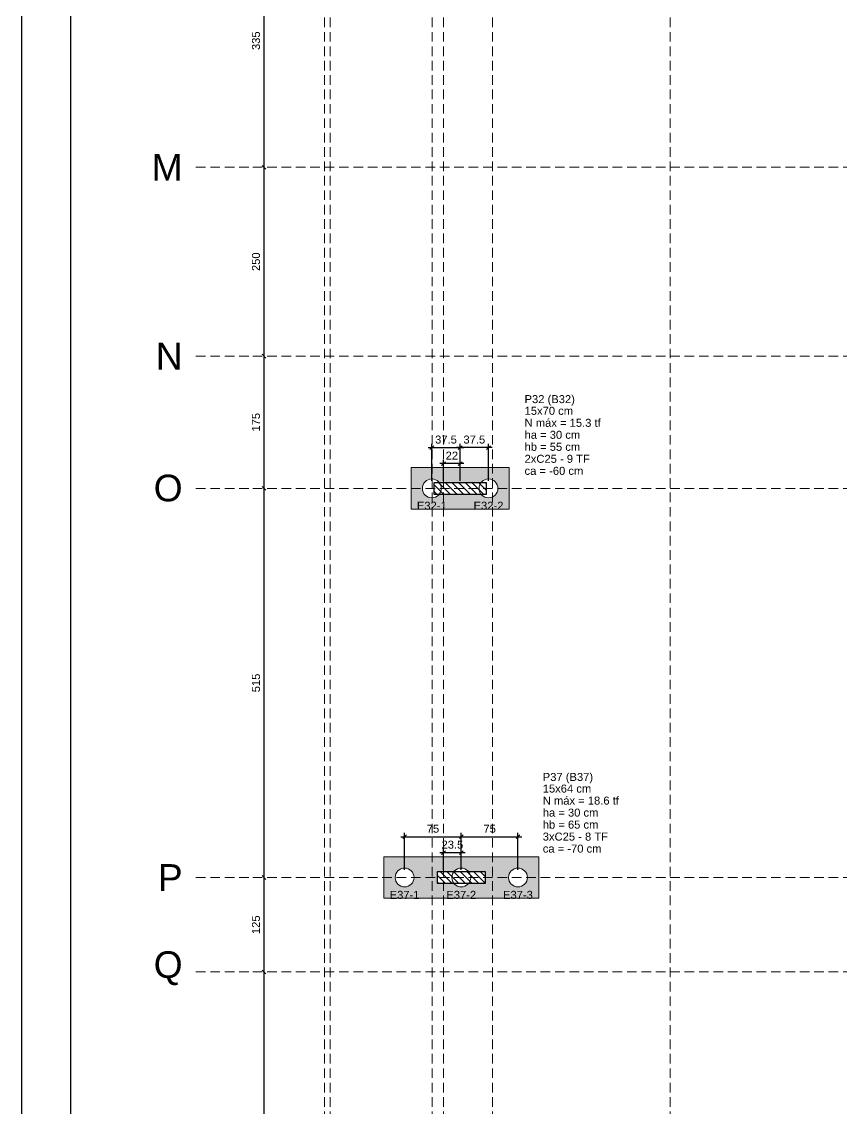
# Model space of a CAD drawing. Header units: millimetres. Extents: x -34 to 951, y -76 to 463.
# Drawn here: x -34.08 to -12.4, y -26.48 to 2.28 of the extents above; entities that cross this region are included whole.
import ezdxf

# ---------------------------------------------------------------- set-up
doc = ezdxf.new("R2010")
doc.units = ezdxf.units.MM
doc.header["$MEASUREMENT"] = 0
doc.linetypes.add('DASHED', pattern=[1.905, 1.27, -0.635])
doc.linetypes.add('NULL', pattern=[0])
for name, color, linetype, lineweight in [('LC-Cotas', 7, 'Continuous', 5), ('LC-Eixos', 7, 'DASHED', 5), ('LC-Estacas dos blocos', 252, 'Continuous', 5), ('LC-Hachuras dos blocos', 43, 'Continuous', 5), ('LC-Hachuras dos pilares', 9, 'Continuous', 5), ('LC-Seção das fundações', 7, 'Continuous', 5), ('LC-Seção dos pilares', 4, 'Continuous', 30), ('LC-Textos', 7, 'Continuous', 20)]:
    doc.layers.add(name, color=color, linetype=linetype, lineweight=lineweight)
doc.styles.add('Arial', font='arial.ttf')
doc.dimstyles.new('UM_50.000000', dxfattribs={"dimtxt": 0.18, "dimasz": 0.1, "dimexe": 0.1, "dimexo": 0.2, "dimgap": 0, "dimtad": 1, "dimtih": 1, "dimtoh": 1, "dimdec": 1, "dimlfac": 50, "dimzin": 0, "dimdsep": 46, "dimtxsty": 'Standard', "dimcen": 0.09, "dimdle": 0.1, "dimadec": 1, "dimazin": 2, "dimtfac": 1, "dimtdec": 4, "dimtofl": 0, "dimtmove": 0, "dimatfit": 3, "dimfxl": 1, "dimtolj": 1, "dimarcsym": 0})
pattern_1 = [(135, (-26.0734, -53.92581), (-0.08838835, -0.08838835), [])]

# ---------------------------------------------------------------- blocks, each defined once
blk = doc.blocks.new('_Oblique')
at = {"color": 0, "linetype": 'ByBlock', "lineweight": -2}
blk.add_line((-0.5, -0.5), (0.5, 0.5), dxfattribs=at)
blk = doc.blocks.new('*D6')
at = {"layer": 'Defpoints', "color": 0, "transparency": 16777216}
for p in [(-22.453, -19.296), (-23.953, -20.376), (-22.453, -20.376)]:
    blk.add_point(p, dxfattribs=at)
at = {"layer": 'LC-Cotas', "color": 0, "lineweight": -2, "transparency": 16777216}
for p, q in [((-23.953, -20.176), (-23.953, -19.196)), ((-22.453, -20.176), (-22.453, -19.196)), ((-24.053, -19.296), (-22.353, -19.296))]:
    blk.add_line(p, q, dxfattribs=at)
at = {"layer": 'LC-Cotas', "color": 0, "lineweight": -2, "transparency": 16777216, "xscale": 0.1, "yscale": 0.1, "zscale": 0.1, "rotation": 180}
blk.add_blockref('_Oblique', (-23.953, -19.296), dxfattribs=at)
at = {"layer": 'LC-Cotas', "color": 0, "lineweight": -2, "transparency": 16777216, "xscale": 0.1, "yscale": 0.1, "zscale": 0.1}
blk.add_blockref('_Oblique', (-22.453, -19.296), dxfattribs=at)
at = {"layer": 'LC-Cotas', "color": 7, "transparency": 16777216, "insert": (-23.203, -19.085), "char_height": 0.2118, "attachment_point": 5, "rotation": 0.0057, "style": 'Arial'}
blk.add_mtext('\\A1;75', dxfattribs=at)
blk = doc.blocks.new('*D7')
at = {"layer": 'Defpoints', "color": 0, "transparency": 16777216}
for p in [(-20.953, -19.296), (-22.453, -20.376), (-20.953, -20.376)]:
    blk.add_point(p, dxfattribs=at)
at = {"layer": 'LC-Cotas', "color": 0, "lineweight": -2, "transparency": 16777216}
for p, q in [((-22.453, -20.176), (-22.453, -19.196)), ((-20.953, -20.176), (-20.953, -19.196)), ((-22.553, -19.296), (-20.853, -19.296))]:
    blk.add_line(p, q, dxfattribs=at)
at = {"layer": 'LC-Cotas', "color": 0, "lineweight": -2, "transparency": 16777216, "xscale": 0.1, "yscale": 0.1, "zscale": 0.1, "rotation": 180}
blk.add_blockref('_Oblique', (-22.453, -19.296), dxfattribs=at)
at = {"layer": 'LC-Cotas', "color": 0, "lineweight": -2, "transparency": 16777216, "xscale": 0.1, "yscale": 0.1, "zscale": 0.1}
blk.add_blockref('_Oblique', (-20.953, -19.296), dxfattribs=at)
at = {"layer": 'LC-Cotas', "color": 7, "transparency": 16777216, "insert": (-21.703, -19.085), "char_height": 0.2118, "attachment_point": 5, "rotation": 0.0057, "style": 'Arial'}
blk.add_mtext('\\A1;75', dxfattribs=at)
blk = doc.blocks.new('*D47')
at = {"layer": 'Defpoints', "color": 0, "transparency": 16777216}
for p in [(-22.923, -9.42), (-22.923, -10.076), (-22.483, -10.076)]:
    blk.add_point(p, dxfattribs=at)
at = {"layer": 'LC-Cotas', "color": 0, "lineweight": -2, "transparency": 16777216}
for p, q in [((-22.383, -9.42), (-23.023, -9.42)), ((-22.923, -9.876), (-22.923, -9.32)), ((-22.483, -9.876), (-22.483, -9.32))]:
    blk.add_line(p, q, dxfattribs=at)
at = {"layer": 'LC-Cotas', "color": 0, "lineweight": -2, "transparency": 16777216, "xscale": 0.1, "yscale": 0.1, "zscale": 0.1, "rotation": 180}
blk.add_blockref('_Oblique', (-22.923, -9.42), dxfattribs=at)
at = {"layer": 'LC-Cotas', "color": 0, "lineweight": -2, "transparency": 16777216, "xscale": 0.1, "yscale": 0.1, "zscale": 0.1}
blk.add_blockref('_Oblique', (-22.483, -9.42), dxfattribs=at)
at = {"layer": 'LC-Cotas', "color": 7, "transparency": 16777216, "insert": (-22.703, -9.208), "char_height": 0.2118, "attachment_point": 5, "rotation": 0.0057, "style": 'Arial'}
blk.add_mtext('\\A1;22', dxfattribs=at)
blk = doc.blocks.new('*D50')
at = {"layer": 'Defpoints', "color": 0, "transparency": 16777216}
for p in [(-22.923, -19.72), (-22.923, -20.376), (-22.453, -20.376)]:
    blk.add_point(p, dxfattribs=at)
at = {"layer": 'LC-Cotas', "color": 0, "lineweight": -2, "transparency": 16777216}
for p, q in [((-22.353, -19.72), (-23.023, -19.72)), ((-22.923, -20.176), (-22.923, -19.62)), ((-22.453, -20.176), (-22.453, -19.62))]:
    blk.add_line(p, q, dxfattribs=at)
at = {"layer": 'LC-Cotas', "color": 0, "lineweight": -2, "transparency": 16777216, "xscale": 0.1, "yscale": 0.1, "zscale": 0.1, "rotation": 180}
blk.add_blockref('_Oblique', (-22.923, -19.72), dxfattribs=at)
at = {"layer": 'LC-Cotas', "color": 0, "lineweight": -2, "transparency": 16777216, "xscale": 0.1, "yscale": 0.1, "zscale": 0.1}
blk.add_blockref('_Oblique', (-22.453, -19.72), dxfattribs=at)
at = {"layer": 'LC-Cotas', "color": 7, "transparency": 16777216, "insert": (-22.688, -19.508), "char_height": 0.2118, "attachment_point": 5, "rotation": 0.0057, "style": 'Arial'}
blk.add_mtext('\\A1;23.5', dxfattribs=at)
blk = doc.blocks.new('*D72')
at = {"layer": 'Defpoints', "color": 0, "transparency": 16777216}
for p in [(-27.673, -22.876), (-27.673, -22.876), (-27.673, -31.976)]:
    blk.add_point(p, dxfattribs=at)
at = {"layer": 'LC-Cotas', "color": 0, "lineweight": -2, "transparency": 16777216}
blk.add_line((-27.673, -32.076), (-27.673, -22.776), dxfattribs=at)
at = {"layer": 'LC-Cotas', "color": 0, "lineweight": -2, "transparency": 16777216, "xscale": 0.1, "yscale": 0.1, "zscale": 0.1}
for p, rotation in [((-27.673, -22.876), 90), ((-27.673, -31.976), 270)]:
    blk.add_blockref('_Oblique', p, dxfattribs=dict(at, rotation=rotation))
at = {"layer": 'LC-Cotas', "color": 7, "transparency": 16777216, "insert": (-27.885, -27.426), "char_height": 0.2118, "attachment_point": 5, "rotation": 90, "style": 'Arial'}
blk.add_mtext('\\A1;455', dxfattribs=at)
blk = doc.blocks.new('*D73')
at = {"layer": 'Defpoints', "color": 0, "transparency": 16777216}
for p in [(-27.673, -20.376), (-27.673, -20.376), (-27.673, -22.876)]:
    blk.add_point(p, dxfattribs=at)
at = {"layer": 'LC-Cotas', "color": 0, "lineweight": -2, "transparency": 16777216}
blk.add_line((-27.673, -22.976), (-27.673, -20.276), dxfattribs=at)
at = {"layer": 'LC-Cotas', "color": 0, "lineweight": -2, "transparency": 16777216, "xscale": 0.1, "yscale": 0.1, "zscale": 0.1}
for p, rotation in [((-27.673, -20.376), 90), ((-27.673, -22.876), 270)]:
    blk.add_blockref('_Oblique', p, dxfattribs=dict(at, rotation=rotation))
at = {"layer": 'LC-Cotas', "color": 7, "transparency": 16777216, "insert": (-27.885, -21.626), "char_height": 0.2118, "attachment_point": 5, "rotation": 90, "style": 'Arial'}
blk.add_mtext('\\A1;125', dxfattribs=at)
blk = doc.blocks.new('*D74')
at = {"layer": 'Defpoints', "color": 0, "transparency": 16777216}
for p in [(-27.673, -10.076), (-27.673, -10.076), (-27.673, -20.376)]:
    blk.add_point(p, dxfattribs=at)
at = {"layer": 'LC-Cotas', "color": 0, "lineweight": -2, "transparency": 16777216}
blk.add_line((-27.673, -20.476), (-27.673, -9.976), dxfattribs=at)
at = {"layer": 'LC-Cotas', "color": 0, "lineweight": -2, "transparency": 16777216, "xscale": 0.1, "yscale": 0.1, "zscale": 0.1}
for p, rotation in [((-27.673, -10.076), 90), ((-27.673, -20.376), 270)]:
    blk.add_blockref('_Oblique', p, dxfattribs=dict(at, rotation=rotation))
at = {"layer": 'LC-Cotas', "color": 7, "transparency": 16777216, "insert": (-27.885, -15.226), "char_height": 0.2118, "attachment_point": 5, "rotation": 90, "style": 'Arial'}
blk.add_mtext('\\A1;515', dxfattribs=at)
blk = doc.blocks.new('*D75')
at = {"layer": 'Defpoints', "color": 0, "transparency": 16777216}
for p in [(-27.673, -6.576), (-27.673, -6.576), (-27.673, -10.076)]:
    blk.add_point(p, dxfattribs=at)
at = {"layer": 'LC-Cotas', "color": 0, "lineweight": -2, "transparency": 16777216}
blk.add_line((-27.673, -10.176), (-27.673, -6.476), dxfattribs=at)
at = {"layer": 'LC-Cotas', "color": 0, "lineweight": -2, "transparency": 16777216, "xscale": 0.1, "yscale": 0.1, "zscale": 0.1}
for p, rotation in [((-27.673, -6.576), 90), ((-27.673, -10.076), 270)]:
    blk.add_blockref('_Oblique', p, dxfattribs=dict(at, rotation=rotation))
at = {"layer": 'LC-Cotas', "color": 7, "transparency": 16777216, "insert": (-27.885, -8.326), "char_height": 0.2118, "attachment_point": 5, "rotation": 90, "style": 'Arial'}
blk.add_mtext('\\A1;175', dxfattribs=at)
blk = doc.blocks.new('*D76')
at = {"layer": 'Defpoints', "color": 0, "transparency": 16777216}
for p in [(-27.673, -1.576), (-27.673, -1.576), (-27.673, -6.576)]:
    blk.add_point(p, dxfattribs=at)
at = {"layer": 'LC-Cotas', "color": 0, "lineweight": -2, "transparency": 16777216}
blk.add_line((-27.673, -6.676), (-27.673, -1.476), dxfattribs=at)
at = {"layer": 'LC-Cotas', "color": 0, "lineweight": -2, "transparency": 16777216, "xscale": 0.1, "yscale": 0.1, "zscale": 0.1}
for p, rotation in [((-27.673, -1.576), 90), ((-27.673, -6.576), 270)]:
    blk.add_blockref('_Oblique', p, dxfattribs=dict(at, rotation=rotation))
at = {"layer": 'LC-Cotas', "color": 7, "transparency": 16777216, "insert": (-27.885, -4.076), "char_height": 0.2118, "attachment_point": 5, "rotation": 90, "style": 'Arial'}
blk.add_mtext('\\A1;250', dxfattribs=at)
blk = doc.blocks.new('*D77')
at = {"layer": 'Defpoints', "color": 0, "transparency": 16777216}
for p in [(-27.673, 5.124), (-27.673, 5.124), (-27.673, -1.576)]:
    blk.add_point(p, dxfattribs=at)
at = {"layer": 'LC-Cotas', "color": 0, "lineweight": -2, "transparency": 16777216}
blk.add_line((-27.673, -1.676), (-27.673, 5.224), dxfattribs=at)
at = {"layer": 'LC-Cotas', "color": 0, "lineweight": -2, "transparency": 16777216, "xscale": 0.1, "yscale": 0.1, "zscale": 0.1}
for p, rotation in [((-27.673, 5.124), 90), ((-27.673, -1.576), 270)]:
    blk.add_blockref('_Oblique', p, dxfattribs=dict(at, rotation=rotation))
at = {"layer": 'LC-Cotas', "color": 7, "transparency": 16777216, "insert": (-27.885, 1.774), "char_height": 0.2118, "attachment_point": 5, "rotation": 90, "style": 'Arial'}
blk.add_mtext('\\A1;335', dxfattribs=at)
blk = doc.blocks.new('*D138')
at = {"layer": 'Defpoints', "color": 0, "transparency": 16777216}
for p in [(-22.483, -8.996), (-23.233, -10.076), (-22.483, -10.076)]:
    blk.add_point(p, dxfattribs=at)
at = {"layer": 'LC-Cotas', "color": 0, "lineweight": -2, "transparency": 16777216}
for p, q in [((-23.233, -9.876), (-23.233, -8.896)), ((-22.483, -9.876), (-22.483, -8.896)), ((-23.333, -8.996), (-22.383, -8.996))]:
    blk.add_line(p, q, dxfattribs=at)
at = {"layer": 'LC-Cotas', "color": 0, "lineweight": -2, "transparency": 16777216, "xscale": 0.1, "yscale": 0.1, "zscale": 0.1, "rotation": 180}
blk.add_blockref('_Oblique', (-23.233, -8.996), dxfattribs=at)
at = {"layer": 'LC-Cotas', "color": 0, "lineweight": -2, "transparency": 16777216, "xscale": 0.1, "yscale": 0.1, "zscale": 0.1}
blk.add_blockref('_Oblique', (-22.483, -8.996), dxfattribs=at)
at = {"layer": 'LC-Cotas', "color": 7, "transparency": 16777216, "insert": (-22.858, -8.785), "char_height": 0.2118, "attachment_point": 5, "rotation": 0.0057, "style": 'Arial'}
blk.add_mtext('\\A1;37.5', dxfattribs=at)
blk = doc.blocks.new('*D139')
at = {"layer": 'Defpoints', "color": 0, "transparency": 16777216}
for p in [(-22.483, -8.996), (-22.483, -10.076), (-21.733, -10.076)]:
    blk.add_point(p, dxfattribs=at)
at = {"layer": 'LC-Cotas', "color": 0, "lineweight": -2, "transparency": 16777216}
for p, q in [((-22.483, -9.876), (-22.483, -8.896)), ((-21.733, -9.876), (-21.733, -8.896)), ((-21.633, -8.996), (-22.583, -8.996))]:
    blk.add_line(p, q, dxfattribs=at)
at = {"layer": 'LC-Cotas', "color": 0, "lineweight": -2, "transparency": 16777216, "xscale": 0.1, "yscale": 0.1, "zscale": 0.1, "rotation": 180}
blk.add_blockref('_Oblique', (-22.483, -8.996), dxfattribs=at)
at = {"layer": 'LC-Cotas', "color": 0, "lineweight": -2, "transparency": 16777216, "xscale": 0.1, "yscale": 0.1, "zscale": 0.1}
blk.add_blockref('_Oblique', (-21.733, -8.996), dxfattribs=at)
at = {"layer": 'LC-Cotas', "color": 7, "transparency": 16777216, "insert": (-22.108, -8.785), "char_height": 0.2118, "attachment_point": 5, "rotation": 0.0057, "style": 'Arial'}
blk.add_mtext('\\A1;37.5', dxfattribs=at)

msp = doc.modelspace()

# ---------------------------------------------------------------- hatches: boundary and pattern name
at = {"layer": 'LC-Hachuras dos blocos', "linetype": 'Continuous', "ltscale": 0.2}
h = msp.add_hatch(color=43, dxfattribs=at)
h.paths.add_polyline_path([(-23.7834, -9.5258), (-23.7834, -10.6258), (-21.1834, -10.6258), (-21.1834, -9.5258), (-23.7834, -9.5258)])
h.paths.add_polyline_path([(-21.6687, -10.3173), (-21.6084, -10.2923), (-21.5566, -10.2526), (-21.5169, -10.2008), (-21.4919, -10.1405), (-21.4834, -10.0758), (-21.4919, -10.0111), (-21.5169, -9.9508), (-21.5566, -9.899), (-21.6084, -9.8593), (-21.6687, -9.8343), (-21.7334, -9.8258), (-21.7981, -9.8343), (-21.8584, -9.8593), (-21.9102, -9.899), (-21.9307, -9.9258), (-23.0361, -9.9258), (-23.0566, -9.899), (-23.1084, -9.8593), (-23.1687, -9.8343), (-23.2334, -9.8258), (-23.2981, -9.8343), (-23.3584, -9.8593), (-23.4102, -9.899), (-23.4499, -9.9508), (-23.4749, -10.0111), (-23.4834, -10.0758), (-23.4749, -10.1405), (-23.4499, -10.2008), (-23.4102, -10.2526), (-23.3584, -10.2923), (-23.2981, -10.3173), (-23.2334, -10.3258), (-23.1687, -10.3173), (-23.1084, -10.2923), (-23.0566, -10.2526), (-23.0361, -10.2258), (-21.9307, -10.2258), (-21.9102, -10.2526), (-21.8584, -10.2923), (-21.7981, -10.3173), (-21.7334, -10.3258), (-21.6687, -10.3173)], flags=0)
h = msp.add_hatch(color=43, dxfattribs=at)
h.paths.add_polyline_path([(-24.5034, -19.8258), (-24.5034, -20.9258), (-20.4034, -20.9258), (-20.4034, -19.8258), (-24.5034, -19.8258)])
h.paths.add_polyline_path([(-23.8887, -20.6173), (-23.8284, -20.5923), (-23.7766, -20.5526), (-23.7369, -20.5008), (-23.7119, -20.4405), (-23.7034, -20.3758), (-23.7119, -20.3111), (-23.7369, -20.2508), (-23.7766, -20.199), (-23.8284, -20.1593), (-23.8887, -20.1343), (-23.9534, -20.1258), (-24.0181, -20.1343), (-24.0784, -20.1593), (-24.1302, -20.199), (-24.1699, -20.2508), (-24.1949, -20.3111), (-24.2034, -20.3758), (-24.1949, -20.4405), (-24.1699, -20.5008), (-24.1302, -20.5526), (-24.0784, -20.5923), (-24.0181, -20.6173), (-23.9534, -20.6258), (-23.8887, -20.6173)], flags=0)
h.paths.add_polyline_path([(-22.3887, -20.6173), (-22.3284, -20.5923), (-22.2766, -20.5526), (-22.2561, -20.5258), (-21.8134, -20.5258), (-21.8134, -20.2258), (-22.2561, -20.2258), (-22.2766, -20.199), (-22.3284, -20.1593), (-22.3887, -20.1343), (-22.4534, -20.1258), (-22.5181, -20.1343), (-22.5784, -20.1593), (-22.6302, -20.199), (-22.6507, -20.2258), (-23.0934, -20.2258), (-23.0934, -20.5258), (-22.6507, -20.5258), (-22.6302, -20.5526), (-22.5784, -20.5923), (-22.5181, -20.6173), (-22.4534, -20.6258), (-22.3887, -20.6173)], flags=0)
h.paths.add_polyline_path([(-20.8887, -20.6173), (-20.8284, -20.5923), (-20.7766, -20.5526), (-20.7369, -20.5008), (-20.7119, -20.4405), (-20.7034, -20.3758), (-20.7119, -20.3111), (-20.7369, -20.2508), (-20.7766, -20.199), (-20.8284, -20.1593), (-20.8887, -20.1343), (-20.9534, -20.1258), (-21.0181, -20.1343), (-21.0784, -20.1593), (-21.1302, -20.199), (-21.1699, -20.2508), (-21.1949, -20.3111), (-21.2034, -20.3758), (-21.1949, -20.4405), (-21.1699, -20.5008), (-21.1302, -20.5526), (-21.0784, -20.5923), (-21.0181, -20.6173), (-20.9534, -20.6258), (-20.8887, -20.6173)], flags=0)
at = {"layer": 'LC-Hachuras dos pilares', "linetype": 'Continuous', "ltscale": 0.2}
h = msp.add_hatch(dxfattribs=at)
h.set_pattern_fill('ANSI31', color=9, angle=90, style=0)
h.set_pattern_definition(pattern_1)
h.paths.add_polyline_path([(-23.1834, -9.9258), (-23.1834, -10.2258), (-21.7834, -10.2258), (-21.7834, -9.9258), (-23.1834, -9.9258)])
h = msp.add_hatch(dxfattribs=at)
h.set_pattern_fill('ANSI31', color=9, angle=90, style=0)
h.set_pattern_definition(pattern_1)
h.paths.add_polyline_path([(-23.0934, -20.2258), (-23.0934, -20.5258), (-21.8134, -20.5258), (-21.8134, -20.2258), (-23.0934, -20.2258)])

# ---------------------------------------------------------------- linework, layer by layer
at = {"color": 7}
for p, q in [((-34.0843, -76.3225), (-34.0843, 42.5775)), ((-32.7843, -74.0225), (-32.7843, 40.2775))]:
    msp.add_line(p, q, dxfattribs=at)
at = {"layer": 'LC-Eixos', "ltscale": 0.2}
for p, q in [((-26.0734, 30.1981), (-26.0734, -63.4258)), ((-25.9234, 30.1981), (-25.9234, -63.4258)), ((-23.2234, 30.1981), (-23.2234, -63.4258)), ((-22.9234, 30.1981), (-22.9234, -63.4258)), ((-21.6234, 30.1981), (-21.6234, -63.4258)), ((-16.9234, 30.1981), (-16.9234, -63.4258)), ((-29.4734, -1.5758), (-27.9734, -1.5758)), ((-27.9734, -1.5758), (7.7872, -1.5758)), ((-29.4734, -6.5758), (-27.9734, -6.5758)), ((-27.9734, -6.5758), (7.7872, -6.5758)), ((-29.4734, -10.0758), (-27.9734, -10.0758)), ((-27.9734, -10.0758), (7.7872, -10.0758)), ((-29.4734, -20.3758), (-27.9734, -20.3758)), ((-27.9734, -20.3758), (7.7872, -20.3758)), ((-29.4734, -22.8758), (-27.9734, -22.8758)), ((-27.9734, -22.8758), (7.7872, -22.8758))]:
    msp.add_line(p, q, dxfattribs=at)
at = {"layer": 'LC-Estacas dos blocos'}
for centre in [(-23.2334, -10.0758), (-21.7334, -10.0758), (-23.9534, -20.3758), (-22.4534, -20.3758), (-20.9534, -20.3758)]:
    msp.add_circle(centre, 0.25, dxfattribs=at)
at = {"layer": 'LC-Seção das fundações'}
for points in [[(-23.7834, -9.5258), (-23.7834, -10.6258), (-21.1834, -10.6258), (-21.1834, -9.5258), (-23.7834, -9.5258)], [(-24.5034, -19.8258), (-24.5034, -20.9258), (-20.4034, -20.9258), (-20.4034, -19.8258), (-24.5034, -19.8258)]]:
    msp.add_lwpolyline(points, close=True, dxfattribs=at)
at = {"layer": 'LC-Seção dos pilares'}
for points in [[(-23.1834, -9.9258), (-23.1834, -10.2258), (-21.7834, -10.2258), (-21.7834, -9.9258), (-23.1834, -9.9258)], [(-23.0934, -20.2258), (-23.0934, -20.5258), (-21.8134, -20.5258), (-21.8134, -20.2258), (-23.0934, -20.2258)]]:
    msp.add_lwpolyline(points, close=True, dxfattribs=at)

# ---------------------------------------------------------------- texts
at = {"layer": 'LC-Textos', "linetype": 'NULL', "ltscale": 0.2, "line_spacing_factor": 0.798, "style": 'Arial'}
for s, insert, char_height, width, attachment_point in [('M', (-29.8264, -1.9288), 0.706, 1.643387, 9), ('N', (-29.8264, -6.9288), 0.706, 1.424915, 9), ('O', (-29.8264, -10.4288), 0.706, 1.534689, 9), ('E32-1', (-23.2334, -10.6439), 0.2118, 1.578814, 8), ('E32-2', (-21.7334, -10.6439), 0.2118, 1.578814, 8), ('P37 (B37)', (-20.2974, -17.8838), 0.2118, 2.663966, 7), ('15x64 cm', (-20.2974, -18.1309), 0.2118, 2.565492, 7), ('N máx = 18.6 tf', (-20.2974, -18.4489), 0.2118, 4.028397, 7), ('ha = 30 cm', (-20.2974, -18.7669), 0.2118, 2.943568, 7), ('hb = 65 cm', (-20.2974, -19.0849), 0.2118, 2.943568, 7), ('3xC25 - 8 TF', (-20.2974, -19.4019), 0.2118, 3.452727, 7), ('ca = -70 cm', (-20.2974, -19.7199), 0.2118, 3.107584, 7), ('P', (-29.8264, -20.7288), 0.706, 1.316216, 9), ('E37-1', (-23.9534, -20.9439), 0.2118, 1.578814, 8), ('E37-2', (-22.4534, -20.9439), 0.2118, 1.578814, 8), ('E37-3', (-20.9534, -20.9439), 0.2118, 1.578814, 8), ('Q', (-29.8264, -23.2288), 0.706, 1.534689, 9)]:
    msp.add_mtext(s, dxfattribs=dict(at, insert=insert, char_height=char_height, width=width, attachment_point=attachment_point))
at = {"layer": 'LC-Textos', "color": 1, "linetype": 'NULL', "ltscale": 0.2, "char_height": 0.2118, "attachment_point": 7, "line_spacing_factor": 0.798, "style": 'Arial'}
for s, insert, width in [('P32 (B32)', (-20.7784, -7.8828), 2.663966), ('15x70 cm', (-20.7784, -8.1309), 2.565492), ('N máx = 15.3 tf', (-20.7784, -8.4489), 4.028397), ('ha = 30 cm', (-20.7784, -8.7659), 2.943568), ('hb = 55 cm', (-20.7784, -9.0839), 2.943568), ('2xC25 - 9 TF', (-20.7784, -9.4019), 3.452727), ('ca = -60 cm', (-20.7784, -9.7199), 3.107584)]:
    msp.add_mtext(s, dxfattribs=dict(at, insert=insert, width=width))

# ---------------------------------------------------------------- dimensions: what is measured, and where the dimension line sits
at = {"layer": 'LC-Cotas'}
for base, p1, p2, angle, override, picture, middle, dimtype, turn in [((-27.6734, 5.1242), (-27.6734, -1.5758), (-27.6734, 5.1242), 90, {"dimtxt": 0.2118, "dimasz": 0.1, "dimexe": 0.1, "dimexo": 0.2, "dimtad": 1, "dimtih": 0, "dimtoh": 0, "dimdec": 1, "dimlfac": 50, "dimzin": 8, "dimtxsty": 'Arial', "dimblk": 'Oblique', "dimblk1": 'Oblique', "dimblk2": 'Oblique', "dimsah": 1, "dimdle": 0.1, "dimse1": 1, "dimse2": 1, "dimclrt": 7, "dimadec": 1, "dimazin": 3, "dimtmove": 2, "dimldrblk": 'Oblique'}, '*D77', (-27.8852, 1.7742), 160, 90), ((-27.6734, -1.5758), (-27.6734, -6.5758), (-27.6734, -1.5758), 90, {"dimtxt": 0.2118, "dimasz": 0.1, "dimexe": 0.1, "dimexo": 0.2, "dimtad": 1, "dimtih": 0, "dimtoh": 0, "dimdec": 1, "dimlfac": 50, "dimzin": 8, "dimtxsty": 'Arial', "dimblk": 'Oblique', "dimblk1": 'Oblique', "dimblk2": 'Oblique', "dimsah": 1, "dimdle": 0.1, "dimse1": 1, "dimse2": 1, "dimclrt": 7, "dimadec": 1, "dimazin": 3, "dimtmove": 2, "dimldrblk": 'Oblique'}, '*D76', (-27.8852, -4.0758), 160, 90), ((-27.6734, -6.5758), (-27.6734, -10.0758), (-27.6734, -6.5758), 90, {"dimtxt": 0.2118, "dimasz": 0.1, "dimexe": 0.1, "dimexo": 0.2, "dimtad": 1, "dimtih": 0, "dimtoh": 0, "dimdec": 1, "dimlfac": 50, "dimzin": 8, "dimtxsty": 'Arial', "dimblk": 'Oblique', "dimblk1": 'Oblique', "dimblk2": 'Oblique', "dimsah": 1, "dimdle": 0.1, "dimse1": 1, "dimse2": 1, "dimclrt": 7, "dimadec": 1, "dimazin": 3, "dimtmove": 2, "dimldrblk": 'Oblique'}, '*D75', (-27.8852, -8.3258), 160, 90), ((-22.4834, -8.9963), (-21.7334, -10.0758), (-22.4834, -10.0758), 180, {"dimtxt": 0.2118, "dimasz": 0.1, "dimexe": 0.1, "dimexo": 0.2, "dimtad": 1, "dimtih": 0, "dimtoh": 0, "dimdec": 1, "dimlfac": 50, "dimzin": 8, "dimtxsty": 'Arial', "dimblk": 'Oblique', "dimblk1": 'Oblique', "dimblk2": 'Oblique', "dimsah": 1, "dimdle": 0.1, "dimse1": 0, "dimse2": 0, "dimclrt": 7, "dimadec": 1, "dimazin": 3, "dimtmove": 2, "dimldrblk": 'Oblique'}, '*D139', (-22.1084, -8.7845), 161, 0.00573), ((-27.6734, -10.0758), (-27.6734, -20.3758), (-27.6734, -10.0758), 90, {"dimtxt": 0.2118, "dimasz": 0.1, "dimexe": 0.1, "dimexo": 0.2, "dimtad": 1, "dimtih": 0, "dimtoh": 0, "dimdec": 1, "dimlfac": 50, "dimzin": 8, "dimtxsty": 'Arial', "dimblk": 'Oblique', "dimblk1": 'Oblique', "dimblk2": 'Oblique', "dimsah": 1, "dimdle": 0.1, "dimse1": 1, "dimse2": 1, "dimclrt": 7, "dimadec": 1, "dimazin": 3, "dimtmove": 2, "dimldrblk": 'Oblique'}, '*D74', (-27.8852, -15.2258), 160, 90), ((-27.6734, -20.3758), (-27.6734, -22.8758), (-27.6734, -20.3758), 90, {"dimtxt": 0.2118, "dimasz": 0.1, "dimexe": 0.1, "dimexo": 0.2, "dimtad": 1, "dimtih": 0, "dimtoh": 0, "dimdec": 1, "dimlfac": 50, "dimzin": 8, "dimtxsty": 'Arial', "dimblk": 'Oblique', "dimblk1": 'Oblique', "dimblk2": 'Oblique', "dimsah": 1, "dimdle": 0.1, "dimse1": 1, "dimse2": 1, "dimclrt": 7, "dimadec": 1, "dimazin": 3, "dimtmove": 2, "dimldrblk": 'Oblique'}, '*D73', (-27.8852, -21.6258), 160, 90), ((-27.6734, -22.8758), (-27.6734, -31.9758), (-27.6734, -22.8758), 90, {"dimtxt": 0.2118, "dimasz": 0.1, "dimexe": 0.1, "dimexo": 0.2, "dimtad": 1, "dimtih": 0, "dimtoh": 0, "dimdec": 1, "dimlfac": 50, "dimzin": 8, "dimtxsty": 'Arial', "dimblk": 'Oblique', "dimblk1": 'Oblique', "dimblk2": 'Oblique', "dimsah": 1, "dimdle": 0.1, "dimse1": 1, "dimse2": 1, "dimclrt": 7, "dimadec": 1, "dimazin": 3, "dimtmove": 2, "dimldrblk": 'Oblique'}, '*D72', (-27.8852, -27.4258), 160, 90)]:
    dim = msp.add_linear_dim(base=base, p1=p1, p2=p2, angle=angle, dimstyle='UM_50.000000', override=override, dxfattribs=at)
    dim.commit()
    dim.dimension.update_dxf_attribs({"geometry": picture, "text_midpoint": middle, "dimtype": dimtype, "text_rotation": turn})
for base, p1, p2, picture, middle in [((-22.4834, -8.9963), (-23.2334, -10.0758), (-22.4834, -10.0758), '*D138', (-22.8584, -8.7845)), ((-22.9234, -9.4199), (-22.4834, -10.0758), (-22.9234, -10.0758), '*D47', (-22.7034, -9.2081)), ((-22.4534, -19.2963), (-23.9534, -20.3758), (-22.4534, -20.3758), '*D6', (-23.2034, -19.0845)), ((-20.9534, -19.2963), (-22.4534, -20.3758), (-20.9534, -20.3758), '*D7', (-21.7034, -19.0845)), ((-22.9234, -19.7199), (-22.4534, -20.3758), (-22.9234, -20.3758), '*D50', (-22.6884, -19.5081))]:
    dim = msp.add_linear_dim(base=base, p1=p1, p2=p2, dimstyle='UM_50.000000', override={"dimtxt": 0.2118, "dimasz": 0.1, "dimexe": 0.1, "dimexo": 0.2, "dimtad": 1, "dimtih": 0, "dimtoh": 0, "dimdec": 1, "dimlfac": 50, "dimzin": 8, "dimtxsty": 'Arial', "dimblk": 'Oblique', "dimblk1": 'Oblique', "dimblk2": 'Oblique', "dimsah": 1, "dimdle": 0.1, "dimse1": 0, "dimse2": 0, "dimclrt": 7, "dimadec": 1, "dimazin": 3, "dimtmove": 2, "dimldrblk": 'Oblique'}, dxfattribs=at)
    dim.commit()
    dim.dimension.update_dxf_attribs({"geometry": picture, "text_midpoint": middle, "dimtype": 160, "text_rotation": 0.00573})

doc.saveas('drawing.dxf')
